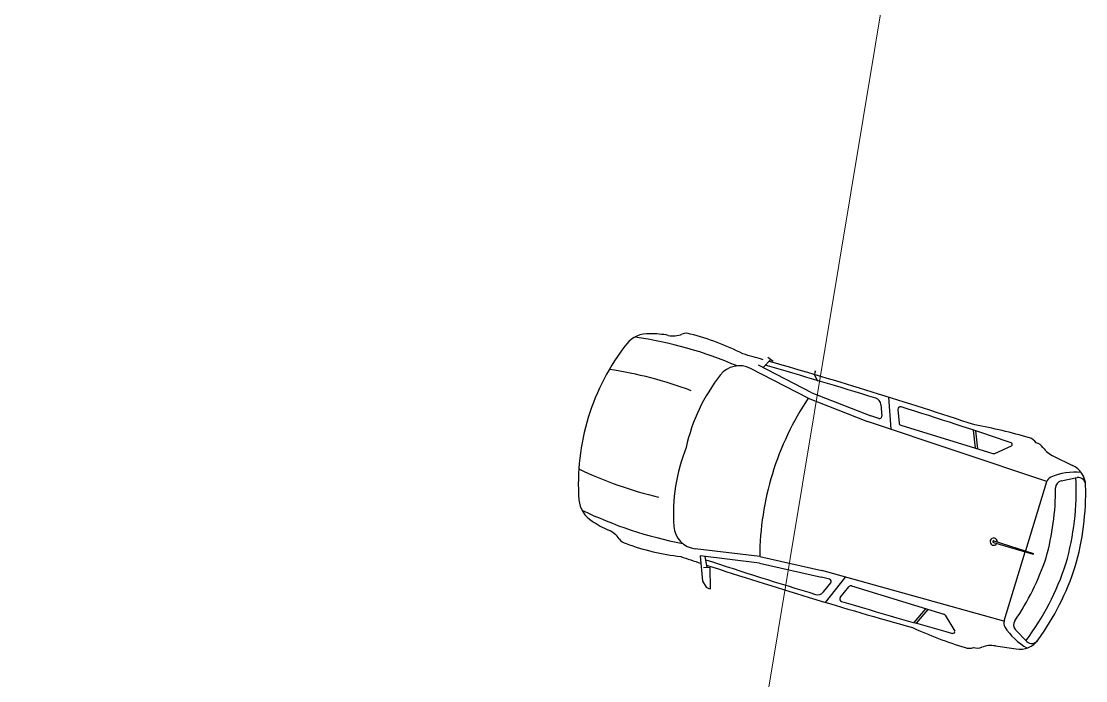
# Model space of a CAD drawing. Header units: millimetres. Extents: x 348 to 2201, y 118 to 1049.
# Drawn here: x 837.73 to 845.49, y 515.02 to 519.83 of the extents above; entities that cross this region are included whole.
import ezdxf

# ---------------------------------------------------------------- set-up
doc = ezdxf.new("R2010")
doc.units = ezdxf.units.MM
doc.layers.add('604_CURVA_INTERM', color=7, linetype='Continuous', lineweight=18)

msp = doc.modelspace()

# ---------------------------------------------------------------- linework, layer by layer
at = {"linetype": 'ByBlock'}
for p, q in [((843.2087, 517.35), (843.1698, 517.3787)), ((843.4642, 517.0814), (843.0434, 517.2978)), ((843.4895, 517.1215), (843.1015, 517.321)), ((843.191, 517.363), (843.1344, 517.3041)), ((843.5121, 517.2486), (843.5144, 517.2728)), ((843.5326, 517.2039), (843.5121, 517.2486)), ((843.5144, 517.2728), (843.5192, 517.2817)), ((843.4642, 517.0814), (843.8953, 516.9122)), ((843.4895, 517.1215), (843.9205, 516.9522)), ((844.0486, 517.0892), (844.066, 516.8549)), ((843.9929, 517.0345), (843.9993, 516.9492)), ((844.1178, 517), (844.1253, 516.8996)), ((845.2016, 516.4731), (843.8953, 516.9122)), ((843.9782, 516.9329), (843.9205, 516.9522)), ((844.1378, 516.884), (844.8101, 516.6779)), ((844.6654, 516.8493), (844.6807, 516.7175)), ((844.6819, 516.8424), (844.697, 516.7126)), ((844.8227, 516.6787), (844.9447, 516.7346)), ((845.2518, 516.6587), (845.3885, 516.5916)), ((845.2013, 516.4719), (845.0472, 515.9691)), ((845.3077, 516.4793), (845.4228, 516.5043)), ((843.1103, 515.9268), (842.6406, 515.9834)), ((844.8135, 516.0294), (845.104, 515.9436)), ((844.8174, 516.0421), (845.1061, 515.9504)), ((842.6757, 515.9317), (842.6935, 515.747)), ((843.1088, 515.8795), (842.6757, 515.9317)), ((842.7263, 515.8467), (842.7124, 515.9273)), ((843.1103, 515.9268), (843.5622, 515.8255)), ((844.8906, 515.4583), (845.0447, 515.9611)), ((845.104, 515.9436), (845.1061, 515.9504)), ((842.7482, 515.8476), (842.6999, 515.8456)), ((842.7504, 515.6923), (842.7482, 515.8476)), ((843.1088, 515.8795), (843.5607, 515.7781)), ((844.8902, 515.4571), (843.5622, 515.8255)), ((842.6935, 515.747), (842.719, 515.705)), ((843.6193, 515.7618), (843.5607, 515.7781)), ((843.59, 515.5929), (843.7357, 515.7773)), ((842.719, 515.705), (842.7403, 515.6933)), ((842.7403, 515.6933), (842.7504, 515.6923)), ((843.5745, 515.6694), (843.6276, 515.7365)), ((843.6973, 515.628), (843.7597, 515.707)), ((843.7788, 515.7129), (844.4512, 515.5069)), ((844.2353, 515.446), (844.3218, 515.5465)), ((844.2528, 515.4425), (844.3381, 515.5415)), ((844.4612, 515.4991), (844.5309, 515.3845)), ((844.9746, 515.3925), (845.0559, 515.3073)), ((844.8278, 515.2753), (844.9786, 515.2543))]:
    msp.add_line(p, q, dxfattribs=at)
for centre, radius, start, end in [((842.2972, 517.3478), 0.2035, 86.99667, 140.16016), ((842.3183, 516.8941), 0.657, 78.94905, 90.90647), ((842.4783, 517.7132), 0.1776, 258.94905, 291.64667), ((842.5756, 517.4679), 0.0863, 70.43348, 111.64667), ((842.1531, 515.7821), 1.8239, 62.78542, 75.67097), ((843.4489, 516.4546), 1.6608, 141.95359, 162.95959), ((841.7686, 514.5725), 2.9859, 66.7859, 81.67904), ((833.0994, 482.1288), 36.6349, 74.10043, 74.34154), ((842.9622, 517.1399), 0.1776, 62.78951, 141.90636), ((833.0994, 482.1288), 36.5997, 72.74533, 74.05987), ((833.0994, 482.1288), 36.6349, 71.57765, 74.03077), ((841.5663, 514.3392), 2.9859, 69.50364, 81.37326), ((843.8529, 516.4417), 1.3093, 141.90636, 167.60374), ((845.2076, 515.9155), 2.0974, 146.22782, 162.95959), ((843.9398, 517.0306), 0.0533, 4.23873, 72.74533), ((844.1355, 517.0013), 0.0178, 72.57143, 184.23873), ((832.859, 481.0805), 37.667, 71.28953, 72.57143), ((843.4489, 516.4546), 1.6608, 162.95959, 183.9656), ((843.9833, 516.948), 0.016, 251.45216, 4.23873), ((844.143, 516.901), 0.0178, 184.23873, 252.95959), ((844.1416, 513.7349), 3.1964, 73.01985, 80.36213), ((844.938, 516.7451), 0.0124, 302.4819, 71.16593), ((845.0534, 516.7084), 0.0863, 34.27252, 75.48571), ((845.1031, 516.6735), 0.0863, 34.27252, 75.48571), ((843.7907, 516.2389), 1.3093, 158.31545, 184.01283), ((844.8153, 516.6949), 0.0178, 252.95959, 294.60493), ((845.3213, 516.8221), 0.1776, 214.27252, 246.97013), ((843.0751, 519.2616), 2.9859, 244.54592, 256.41555), ((845.2076, 515.9155), 2.0974, 162.95959, 179.69137), ((845.4079, 516.1056), 0.437, 84.07553, 113.93999), ((845.3229, 516.4429), 0.1625, 1.23985, 66.17917), ((845.2522, 516.4563), 0.0533, 113.93999, 162.95959), ((845.319, 516.4272), 0.0533, 102.25362, 180.25375), ((843.4569, 516.4115), 1.9599, 344.09455, 2.66157), ((843.4804, 516.401), 2.0055, 344.16126, 1.29982), ((845.429, 516.4483), 0.0563, 358.08579, 96.3128), ((843.422, 516.4158), 1.8438, 344.35779, 0.34868), ((841.9945, 516.3602), 0.2035, 185.75903, 238.92251), ((843.1119, 518.955), 2.9859, 244.24014, 259.13329), ((842.2662, 516.7242), 0.657, 235.01272, 246.97013), ((842.6618, 516.1597), 0.1776, 184.01283, 263.12967), ((841.9397, 515.956), 0.1776, 34.27252, 66.97013), ((842.1578, 516.1047), 0.0863, 214.27252, 255.48571), ((844.8154, 516.0358), 0.0268, 356.71987, 329.19931), ((842.7525, 517.7377), 1.8239, 250.24822, 263.13376), ((844.8154, 516.0358), 0.00665, 72.95959, 252.95959), ((854.1118, 550.6843), 36.6349, 251.57765, 251.81876), ((854.1118, 550.6843), 36.5997, 251.85932, 253.17385), ((843.4484, 516.5018), 1.8438, 325.5705, 341.5614), ((854.1118, 550.6843), 36.6349, 251.88842, 254.34154), ((843.4796, 516.4858), 1.9599, 323.25762, 341.82464), ((843.505, 516.4814), 2.0055, 324.61937, 341.75792), ((843.615, 515.7464), 0.016, 321.68046, 74.46703), ((843.5327, 515.7025), 0.0533, 253.17385, 321.68046), ((843.7736, 515.696), 0.0178, 72.95959, 141.68046), ((843.7113, 515.617), 0.0178, 141.68046, 253.34775), ((854.5001, 551.6873), 37.667, 253.34775, 254.62965), ((844.446, 515.4899), 0.0178, 31.31426, 72.95959), ((844.9416, 515.4427), 0.0533, 162.95959, 211.97919), ((845.0131, 515.4293), 0.0533, 145.66543, 223.66557), ((845.5466, 518.319), 3.1964, 245.55706, 252.89934), ((844.5195, 515.3796), 0.0124, 254.75326, 23.43729), ((845.267, 515.6459), 0.437, 211.97919, 241.84366), ((845.0076, 515.4141), 0.1625, 259.74002, 324.67934), ((845.0924, 515.3502), 0.0563, 229.60639, 327.8334), ((844.6356, 515.3452), 0.0863, 250.43348, 291.64667), ((844.6964, 515.3463), 0.0863, 250.43348, 291.64667), ((844.7937, 515.101), 0.1776, 78.94905, 111.64667)]:
    msp.add_arc(centre, radius, start, end, dxfattribs=at)
at = {"layer": '604_CURVA_INTERM', "elevation": 729, "flags": 128}
msp.add_lwpolyline([(827.0244, 490.5142), (827.7533, 491.7835), (828.2802, 492.9655), (828.5203, 493.9466), (828.7539, 495.3688), (828.9, 497.9665), (829.0475, 499.3458), (829.1413, 500.7071), (829.1158, 502.0496), (829.0777, 503.3357), (829.3975, 512.5078), (829.5488, 513.4794), (833.5581, 513.3414), (838.2, 512.4631), (842.6254, 511.652), (844.1278, 520.7178), (844.3525, 521.8055), (844.5203, 522.795), (844.6063, 523.8248), (844.753, 525.0001), (844.8621, 526.1724), (844.9352, 527.2393), (845.0689, 528.4517)], dxfattribs=at)

doc.saveas('drawing.dxf')
